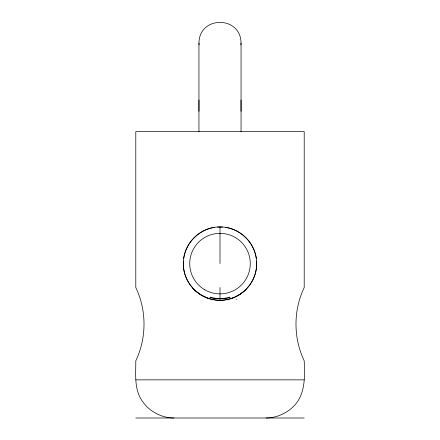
<?xml version="1.0" encoding="UTF-8"?>
<svg xmlns="http://www.w3.org/2000/svg" width="440" height="440" viewBox="0 0 440 440"><rect width="100%" height="100%" fill="white"/><g stroke="black" fill="none" stroke-linecap="round" stroke-linejoin="round"><path stroke-width="0.66" d="M198.952 131.632L198.952 43.049C199.133 15.51 240.867 15.51 241.049 43.049L241.049 131.632M241.049 111.32L241.049 100.012M198.952 111.32L198.952 100.012M173.938 418C161.249 417.934 149.045 411.268 142.01 400.73C134.013 388.949 135.878 374.215 135.795 360.789C146.746 337.854 146.746 310.464 135.795 287.529L135.795 131.632L304.205 131.632L304.205 287.529C293.255 310.464 293.255 337.854 304.205 360.789C304.849 376.618 305.652 394.95 293.073 406.83C285.863 413.793 276.128 417.89 266.09 418M240.878 44.809L241.049 43.049M246.07 289.344L243.859 291.412M243.513 291.704L239.646 294.525L235.224 296.929M234.614 297.198L232.711 297.968M231.385 298.43L232.051 298.205M135.795 379.858L304.205 379.858M135.795 418L304.205 418M207.95 298.205L208.615 298.43M207.29 297.968L201.382 295.158L196.488 291.704M196.141 291.412L194.915 290.307M194.645 290.054L192.484 287.793M198.952 43.049L199.122 44.809M220 227.156L220 263.61M220 287.529L220 300.173M256.537 260.997A36.63 36.63 0 0 1 220 300.245C200.426 300.745 182.864 283.184 183.37 263.61C182.864 244.041 200.426 226.479 220 226.98C239.575 226.479 257.136 244.041 256.63 263.61C257.136 283.184 239.575 300.745 220 300.245A36.63 36.63 0 0 1 183.464 260.997M183.744 258.401A36.63 36.63 0 0 1 214.786 227.354M217.388 227.073A36.63 36.63 0 0 1 222.613 227.073M225.214 227.354A36.63 36.63 0 0 1 256.256 258.401M230.104 297.627A27.253 17.875 2.7 0 1 210.172 297.171M236.209 299.365A27.253 0.952 -41 0 1 236.445 299.167M229.829 297.171A27.253 17.875 -2.7 0 1 209.897 297.627M204.864 289.828A30.272 30.272 0 0 0 250.272 263.61A30.272 30.272 0 0 0 204.864 237.397A30.272 30.272 0 0 0 204.864 289.828"/></g></svg>
